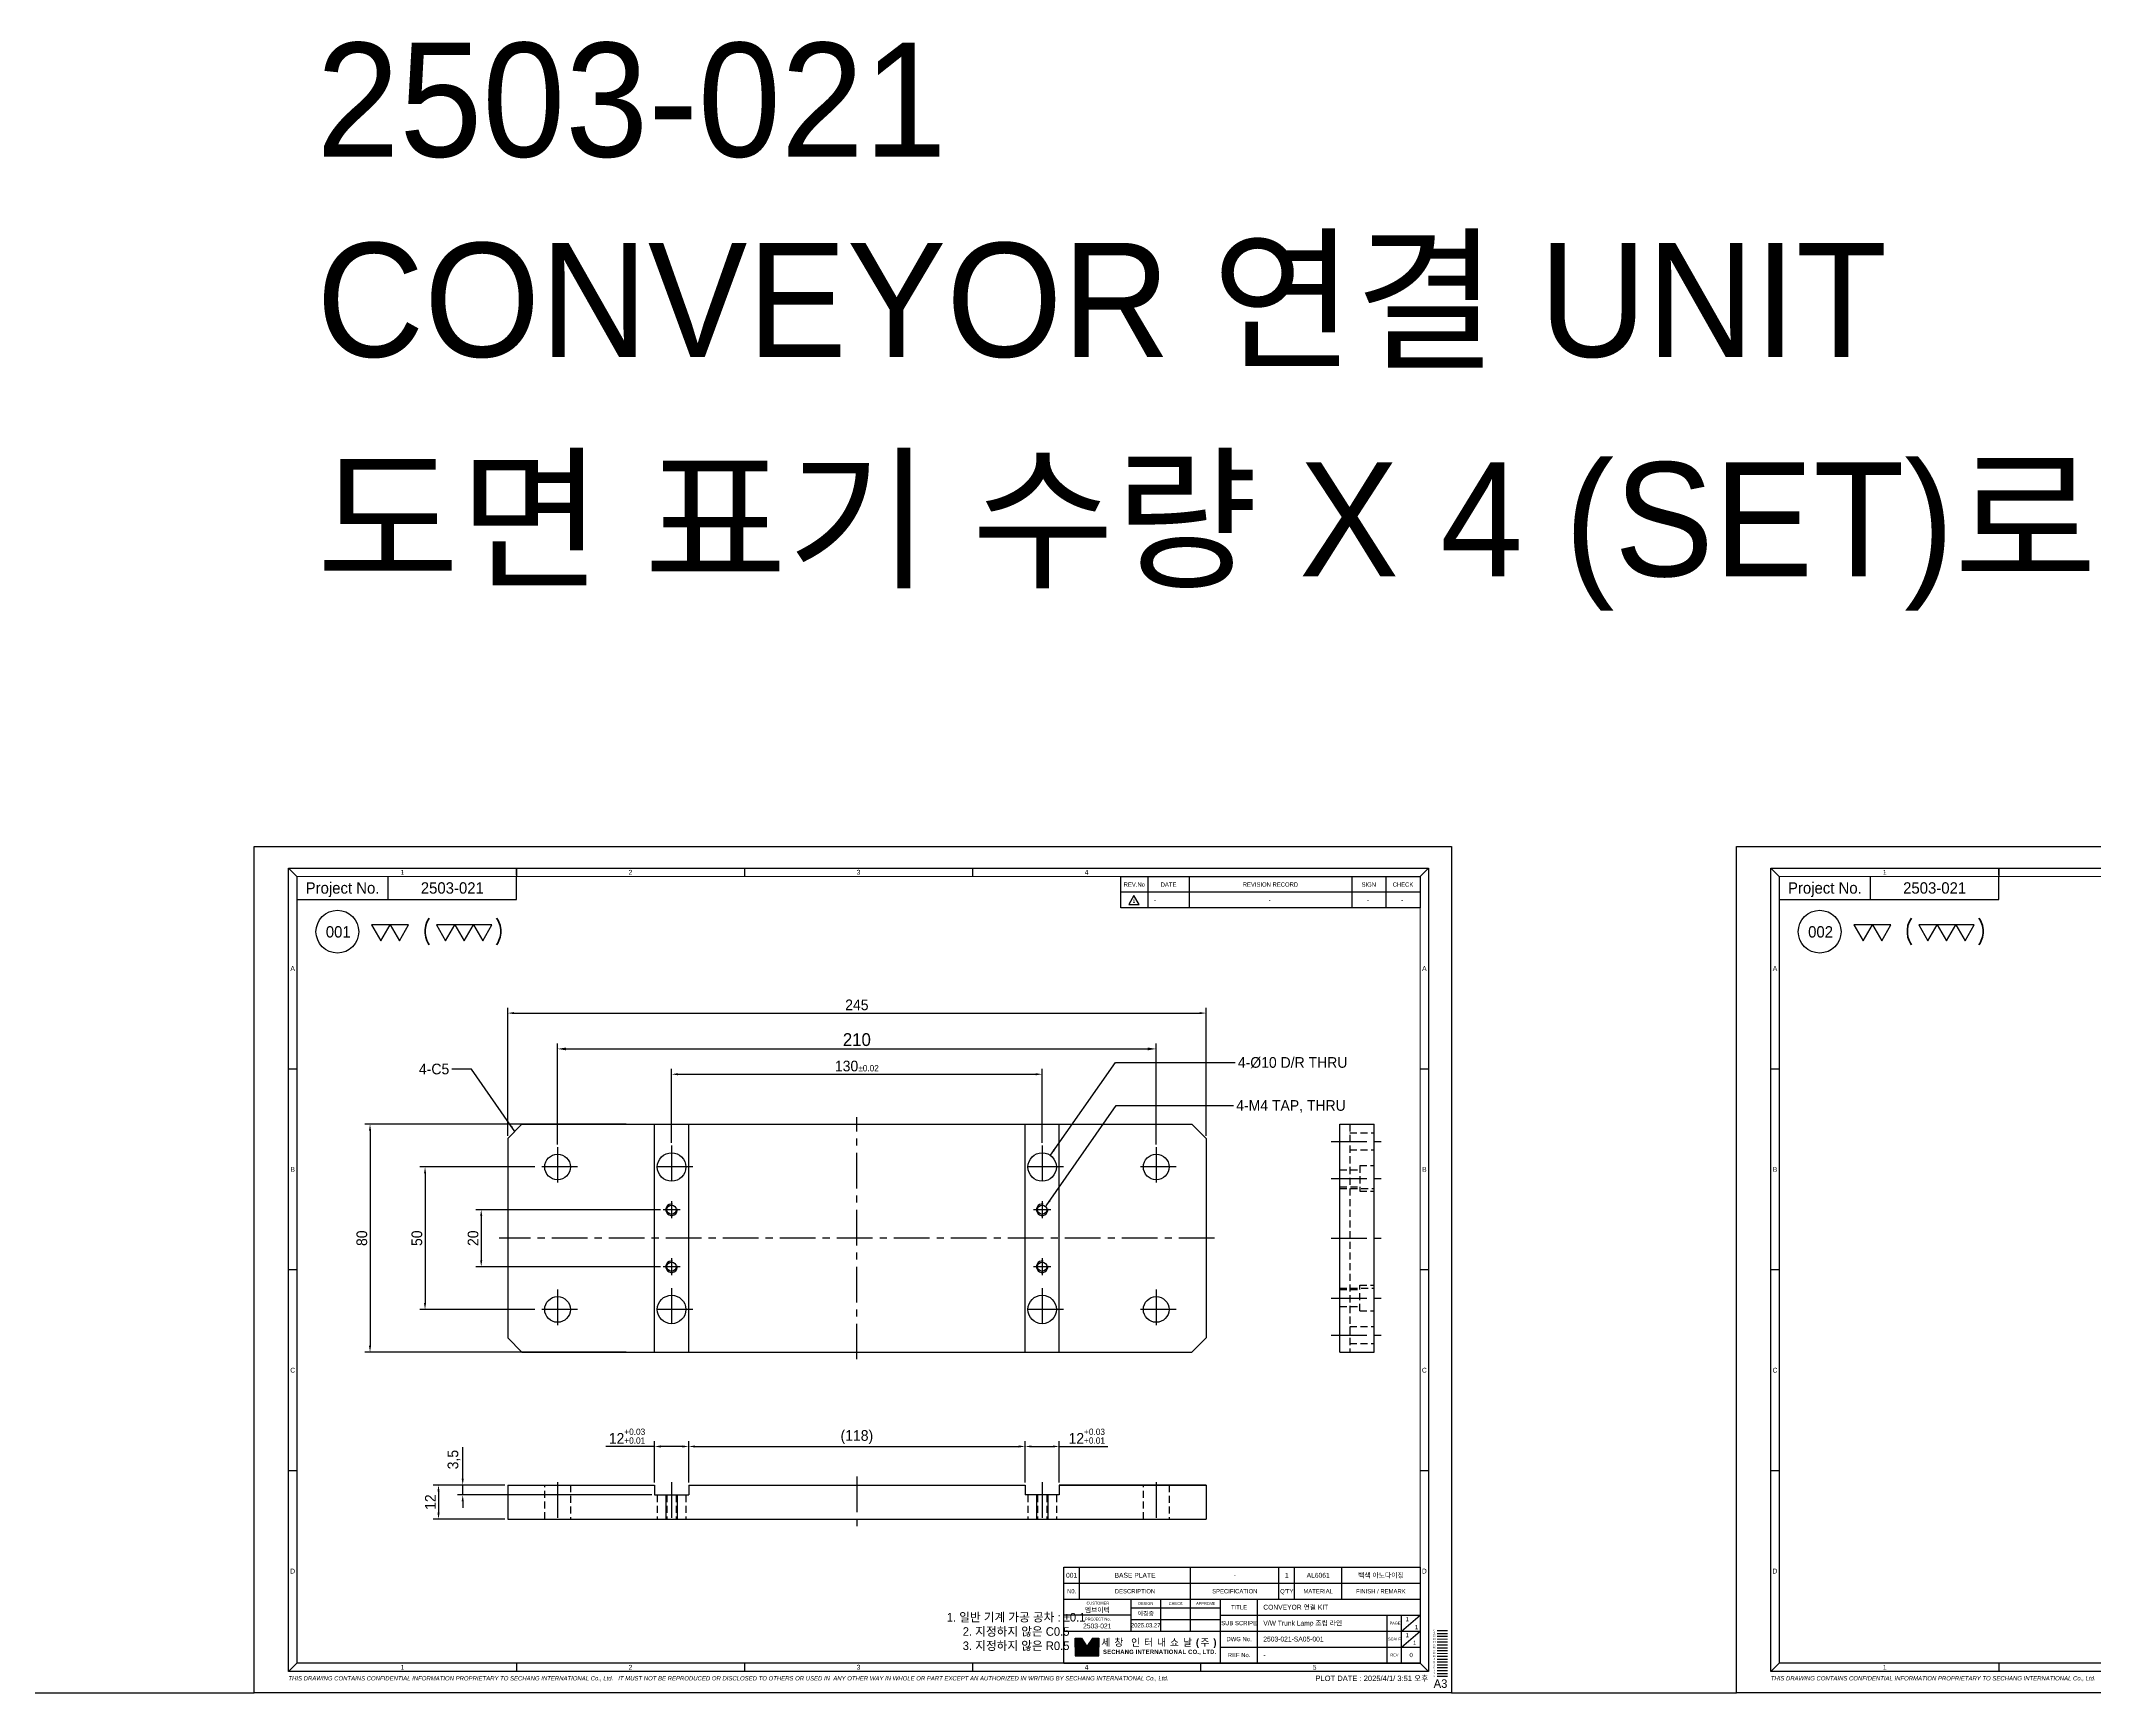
# Model space of a CAD drawing. Header units: inches. Extents: x 0 to 23821, y 0 to 11279.
# Drawn here: x 16725 to 17446, y 9878 to 10458 of the extents above; entities that cross this region are included whole.
import ezdxf
from ezdxf.enums import TextEntityAlignment as Align

# ---------------------------------------------------------------- set-up
doc = ezdxf.new("R2010")
doc.units = ezdxf.units.IN
doc.header["$LTSCALE"] = 10
doc.header["$MEASUREMENT"] = 0
for name, pattern in [('CENTER', [2, 1.25, -0.25, 0.25, -0.25]), ('HIDDEN', [0.375, 0.25, -0.125]), ('PHANTOM', [2.5, 1.25, -0.25, 0.25, -0.25, 0.25, -0.25])]:
    doc.linetypes.add(name, pattern=pattern)
doc.layers.get('Defpoints').update_dxf_attribs({"color": 8})
for name, color, linetype in [('11', 1, 'CENTER'), ('22', 2, 'HIDDEN'), ('44', 4, 'Continuous'), ('55', 5, 'Continuous'), ('66', 6, 'PHANTOM'), ('77', 40, 'HIDDEN'), ('99', 181, 'Continuous'), ('A', 8, 'Continuous'), ('B', 123, 'Continuous'), ('CENTER LINE', 1, 'CENTER'), ('D', 3, 'Continuous'), ('G', 231, 'Continuous'), ('HIDDEN LINE', 4, 'HIDDEN'), ('T', 3, 'Continuous'), ('V', 1, 'Continuous'), ('Y', 60, 'Continuous')]:
    doc.layers.add(name, color=color, linetype=linetype)
doc.layers.add('33', color=3, linetype='PHANTOM', lineweight=9)
doc.layers.add('88', color=35, linetype='Continuous', lineweight=5)
doc.styles.add('ROMANS', font='romans.shx', dxfattribs={"width": 0.9, "bigfont": 'whgtxt.shx'})
doc.styles.add('SCI', font='')
doc.styles.get('SCI').set_extended_font_data('Gulim')
doc.dimstyles.new('SCH', dxfattribs={"dimtxt": 2.5, "dimasz": 2, "dimexe": 1.25, "dimexo": 0.625, "dimtad": 1, "dimdec": 8, "dimtxsty": 'SCI', "dimcen": 2.5, "dimclrd": 4, "dimclre": 4, "dimclrt": 7, "dimadec": 8, "dimazin": 2, "dimtfac": 1, "dimtdec": 8, "dimtmove": 0, "dimatfit": 3, "dimfxl": 1, "dimarcsym": 0})
doc.dimstyles.new('SCH$0', dxfattribs={"dimtxt": 2.5, "dimasz": 2, "dimexe": 1.25, "dimexo": 0.625, "dimtad": 1, "dimdec": 3, "dimtxsty": 'SCI', "dimcen": 2.5, "dimclrd": 4, "dimclre": 4, "dimclrt": 7, "dimadec": 8, "dimazin": 2, "dimtfac": 1, "dimtdec": 3, "dimtmove": 0, "dimatfit": 3, "dimfxl": 1, "dimarcsym": 0})

# ---------------------------------------------------------------- blocks, each defined once
blk = doc.blocks.new('A$C5b8731fd')
for p, q in [((0, 0), (-2.25, -3.9)), ((2.25, -3.9), (0, 0)), ((-2.25, -3.9), (2.25, -3.9))]:
    blk.add_line(p, q)
blk = doc.blocks.new('SECHANG REV')
at = {"color": 7}
blk.add_line((-52.5, 0), (-52.5, 5.5), dxfattribs=at)
blk.add_line((52.5, 0), (-52.5, 0))
at = {"color": 3}
for p, q in [((-43, 5.5), (-43, 0)), ((-28.5, 5.5), (-28.5, 0)), ((28.5, 5.5), (28.5, 0)), ((40.5, 5.5), (40.5, 0)), ((52.5, 5.5), (52.5, 0))]:
    blk.add_line(p, q, dxfattribs=at)
blk = doc.blocks.new('A$Ce02b700d')
h = blk.add_hatch(color=5)
h.dxf.hatch_style = 1
h.paths.add_polyline_path([(145.04, -139), (144.1, -139), (144.1, -140.4), (145.97, -140.4)])
h.paths.add_polyline_path([(148.03, -139), (147.09, -139), (146.16, -140.4), (148.03, -140.4)])
h.paths.add_polyline_path([(148.03, -140.5), (144.1, -140.5), (144.1, -141.9), (148.03, -141.9)])
at = {"color": 2}
for p, q in [((6, -3.75), (7.5, -5.25)), ((46, -5), (46, -3.75)), ((46, -3.75), (46, -5.25)), ((86, -3.75), (86, -5.25)), ((126, -3.75), (126, -5.25)), ((206, -3.75), (204.5, -5.25)), ((7.5, -143.25), (6, -144.75)), ((46, -143.25), (46, -144.75)), ((86, -143.25), (86, -144.75)), ((126, -143.25), (126, -144.75)), ((166, -143.25), (166, -144.75)), ((204.5, -143.25), (206, -144.75))]:
    blk.add_line(p, q, dxfattribs=at)
at = {"color": 40}
for p, q in [((23.5, -9.25), (23.5, -5.25)), ((46, -9.25), (46, -5.25))]:
    blk.add_line(p, q, dxfattribs=at)
at = {"color": 3}
blk.add_line((152, -5.25), (204.5, -5.25), dxfattribs=at)
blk.add_line((152, -5.25), (204.5, -5.25), dxfattribs=at)
for p, q in [((6, -39), (7.5, -39)), ((204.5, -39), (206, -39)), ((7.5, -74.25), (6, -74.25)), ((206, -74.25), (204.5, -74.25)), ((7.5, -109.5), (6, -109.5)), ((206, -109.5), (204.5, -109.5)), ((142, -126.45), (204.5, -126.45)), ((142, -143.25), (142, -126.45)), ((142, -129.25), (204.5, -129.25)), ((204.5, -126.45), (204.5, -143.25)), ((142, -132.05), (204.5, -132.05)), ((153.75, -132.05), (153.75, -137.65)), ((159, -137.65), (159, -132.05)), ((164.25, -137.65), (164.25, -132.05)), ((169.5, -143.25), (169.5, -132.05)), ((153.75, -133.55), (169.5, -133.55)), ((198.75, -143.25), (198.75, -134.85)), ((201.25, -137.65), (204.5, -134.85)), ((201.25, -143.25), (201.25, -134.85)), ((142, -137.65), (204.5, -137.65)), ((144, -140.45), (144, -138.9)), ((144, -138.9), (145.1, -138.9)), ((144, -140.45), (144, -142)), ((144.1, -140.4), (144.1, -139)), ((144.1, -139), (145.04, -139)), ((145.97, -140.4), (144.1, -140.4)), ((145.04, -139), (145.97, -140.4)), ((145.1, -138.9), (146.07, -140.36)), ((147.04, -138.9), (146.07, -140.36)), ((147.09, -139), (146.16, -140.4)), ((148.03, -140.4), (146.16, -140.4)), ((147.04, -138.9), (148.13, -138.9)), ((147.09, -139), (148.03, -139)), ((148.03, -139), (148.03, -140.4)), ((148.13, -138.9), (148.13, -140.45)), ((148.13, -142), (148.13, -140.45)), ((201.25, -140.45), (204.5, -137.65)), ((207.48, -137.56), (209.29, -137.56)), ((142, -143.25), (204.5, -143.25)), ((144, -142), (148.13, -142)), ((148.03, -140.5), (144.1, -140.5)), ((144.1, -140.5), (144.1, -141.9)), ((144.1, -141.9), (148.03, -141.9)), ((148.03, -141.9), (148.03, -140.5))]:
    blk.add_line(p, q)
at = {"color": 1}
blk.add_lwpolyline([(0, 0), (210, 0), (210, -148.5), (0, -148.5)], close=True, dxfattribs=at)
at = {"color": 2}
blk.add_lwpolyline([(6, -3.75), (206, -3.75), (206, -144.75), (6, -144.75)], close=True, dxfattribs=at)
at = {"const_width": 0.2}
blk.add_lwpolyline([(7.5, -5.25), (204.5, -5.25), (204.5, -143.25), (7.5, -143.25)], close=True, dxfattribs=at)
at = {"color": 40}
blk.add_lwpolyline([(7.5, -9.25), (46, -9.25)], dxfattribs=at)
for points in [[(22.22, -16.54), (23.84, -13.72), (20.59, -13.72)], [(25.47, -16.54), (27.09, -13.72), (23.84, -13.72)], [(33.58, -16.54), (35.21, -13.72), (31.96, -13.72)], [(36.83, -16.54), (38.46, -13.72), (35.21, -13.72)], [(40.08, -16.54), (41.71, -13.72), (38.46, -13.72)]]:
    blk.add_lwpolyline(points, close=True)
blk.add_circle((14.59, -14.92), 3.75)
at = {"layer": '11'}
blk.add_line((207.48, -138.06), (209.29, -138.06), dxfattribs=at)
at = {"layer": '22'}
blk.add_line((207.48, -138.56), (209.29, -138.56), dxfattribs=at)
at = {"layer": '33'}
blk.add_line((207.48, -139.06), (209.29, -139.06), dxfattribs=at)
at = {"layer": '44'}
blk.add_line((207.48, -139.56), (209.29, -139.56), dxfattribs=at)
at = {"layer": '55'}
blk.add_line((207.48, -140.06), (209.29, -140.06), dxfattribs=at)
at = {"layer": '66'}
blk.add_line((207.48, -140.56), (209.29, -140.56), dxfattribs=at)
at = {"layer": '77'}
blk.add_line((207.48, -141.06), (209.29, -141.06), dxfattribs=at)
at = {"layer": '88'}
blk.add_line((207.48, -141.56), (209.29, -141.56), dxfattribs=at)
at = {"layer": '99'}
blk.add_line((207.48, -142.06), (209.29, -142.06), dxfattribs=at)
at = {"layer": 'A'}
blk.add_line((207.48, -142.56), (209.29, -142.56), dxfattribs=at)
at = {"layer": 'B'}
blk.add_line((207.48, -143.06), (209.29, -143.06), dxfattribs=at)
at = {"layer": 'D'}
for p, q in [((144.75, -129.25), (144.75, -126.45)), ((144.75, -132.05), (144.75, -129.25)), ((164.25, -129.25), (164.25, -126.45)), ((164.25, -132.05), (164.25, -129.25)), ((179.75, -129.25), (179.75, -126.45)), ((179.75, -132.05), (179.75, -129.25)), ((182.5, -129.25), (182.5, -126.45)), ((182.5, -132.05), (182.5, -129.25)), ((190.75, -129.25), (190.75, -126.45)), ((190.75, -132.05), (190.75, -129.25)), ((176, -143.25), (176, -132.05)), ((153.75, -134.85), (142, -134.85)), ((153.75, -135.6), (169.5, -135.6)), ((169.5, -134.85), (204.5, -134.85)), ((169.5, -140.45), (204.5, -140.45)), ((207.48, -143.56), (209.29, -143.56))]:
    blk.add_line(p, q, dxfattribs=at)
at = {"layer": 'G'}
blk.add_line((207.48, -144.06), (209.29, -144.06), dxfattribs=at)
at = {"layer": 'T'}
blk.add_line((207.48, -144.56), (209.29, -144.56), dxfattribs=at)
at = {"layer": 'V'}
blk.add_line((207.48, -145.56), (209.29, -145.56), dxfattribs=at)
at = {"layer": 'Y'}
blk.add_line((207.48, -145.06), (209.29, -145.06), dxfattribs=at)
for name, p, xscale, yscale, zscale in [('SECHANG REV', (178.25, -8), 0.5, 0.5, 0.5), ('SECHANG REV', (178.25, -10.75), 0.5, 0.5, 0.5), ('A$C5b8731fd', (154.3, -8.58), 0.3999999999999999, 0.3999999999999999, 0.3999999999999999)]:
    blk.add_blockref(name, p, dxfattribs=dict(xscale=xscale, yscale=yscale, zscale=zscale))
at = {"style": 'SCI'}
for s, height, p in [('Project No.', 2, (15.5, -7.25)), ('N0.', 0.75, (143.38, -130.65)), ('DESCRIPTION', 0.75, (154.5, -130.65)), ('SPECIFICATION', 0.75, (172, -130.65)), ("Q'TY", 0.75, (181.12, -130.65)), ('MATERIAL', 0.75, (186.62, -130.65)), ('FINISH / REMARK', 0.75, (197.62, -130.65)), ('이경중', 0.75, (156.38, -134.57)), ('0', 0.3, (206.98, -137.54))]:
    blk.add_text(s, height=height, dxfattribs=at).set_placement(p, align=Align.MIDDLE_CENTER)
at = {"color": 2, "style": 'SCI'}
blk.add_text('1', height=0.5, dxfattribs=at).set_placement((26, -4.38), align=Align.MIDDLE_CENTER)
at = {"style": 'SCI'}
for p in [(157.84, -9.77), (177.93, -9.77), (195.18, -9.77), (201.18, -9.77)]:
    blk.add_text('-', height=0.75, dxfattribs=at).set_placement(p)
at = {"style": 'ROMANS', "width": 0.8}
for s, p in [('(', (30.29, -14.66)), (')', (42.92, -14.66))]:
    blk.add_text(s, height=3.08, dxfattribs=at).set_placement(p, align=Align.MIDDLE_CENTER)
at = {"linetype": 'Continuous', "style": 'SCI'}
blk.add_text('PLOT DATE : 2025/4/1/ 3:51 오후', height=0.96, dxfattribs=at).set_placement((205.93, -146.42), align=Align.RIGHT)
at = {"color": 2, "style": 'SCI'}
blk.add_text('A3', height=1.5, dxfattribs=at).set_placement((209.28, -148.06), align=Align.BOTTOM_RIGHT)
at = {"color": 2, "attachment_point": 5, "style": 'SCI'}
for s, insert, char_height, width in [('1', (26, -4.5), 0.85, 40), ('2', (66, -4.5), 0.85, 40), ('3', (106, -4.5), 0.85, 40), ('4', (146, -4.5), 0.85, 40), ('A', (6.75, -21.37), 0.85, 1.5), ('A', (205.25, -21.37), 0.85, 1.5), ('B', (6.75, -56.62), 0.85, 1.5), ('B', (205.25, -56.62), 0.85, 1.5), ('C', (6.75, -91.88), 0.85, 1.5), ('C', (205.25, -91.88), 0.85, 1.5), ('D', (6.75, -127.12), 0.85, 1.5), ('D', (205.25, -127.12), 0.85, 1.5), ('1. 일반 기계 가공 공차 : ±0.1\\P2. 지정하지 않은 C0.5\\P3. 지정하지 않은 R0.5', (133.64, -137.8), 1.5, 41.7909), ('1', (26, -144), 0.85, 40), ('2', (66, -144), 0.85, 40), ('3', (106, -144), 0.85, 40), ('4', (146, -144), 0.85, 40), ('5', (186, -144), 0.85, 40)]:
    blk.add_mtext(s, dxfattribs=dict(at, insert=insert, char_height=char_height, width=width))
at = {"style": 'SCI'}
for s, insert, char_height, width, attachment_point in [('REV.No', (154.38, -6.65), 0.75, 4.75, 5), ('DATE', (160.38, -6.65), 0.75, 7.25, 5), ('REVISION RECORD', (178.25, -6.65), 0.75, 28.5, 5), ('SIGN', (195.5, -6.65), 0.75, 6, 5), ('CHECK', (201.5, -6.65), 0.75, 6, 5), ('{\\fGulim|b0|i0|c129|p50;1}', (154.3, -9.56), 0.6, 1.8015, 5), (' CUSTOMER', (147.88, -132.75), 0.5, 11.75, 5), ('DESIGN', (156.38, -132.8), 0.5, 5.25, 5), ('CHECK', (161.62, -132.8), 0.5, 5.25, 5), ('APPROVE', (166.88, -132.8), 0.5, 5.25, 5), ('TITLE', (172.75, -133.45), 0.75, 6.5, 5), (' PROJECT No.', (147.88, -135.55), 0.5, 11.75, 5), ('SUB SCRIPE', (172.75, -136.25), 0.75, 6.5, 5), (' PAGE', (200, -136.25), 0.5, 2.5, 5), ('\\pi0.71363;1', (201.25, -135.55), 0.75, 1.625, 4), ('\\pi0.71363;1', (202.88, -136.95), 0.75, 1.625, 4), ('{\\fGulim|b1|i0|c129|p50;\\T1.45;세창 인터내쇼날(주)}', (158.82, -139.82), 1.25, 19.3667, 5), ('DWG No.', (172.75, -139.05), 0.75, 6.5, 5), ('SCALE', (200, -139.05), 0.5, 2.5, 5), ('\\pi0.71363;1', (201.25, -138.35), 0.75, 1.625, 4), ('{\\fGulim|b1|i0|c129|p50;\\T1.05;SECHANG INTERNATIONAL CO., LTD.}', (158.82, -141.37), 0.75, 19.3667, 5), ('REF No.', (172.75, -141.85), 0.75, 6.5, 5), ('REV', (200, -141.85), 0.5, 2.5, 5)]:
    blk.add_mtext(s, dxfattribs=dict(at, insert=insert, char_height=char_height, width=width, attachment_point=attachment_point))
at = {"color": 3, "insert": (6, -146), "char_height": 0.75, "width": 200.0119, "attachment_point": 4, "style": 'SCI'}
blk.add_mtext('{\\fArial|b0|i1|c0|p34;THIS DRAWING CONTAINS CONFIDENTIAL INFORMATION PROPRIETARY TO SECHANG INTERNATIONAL Co., Ltd.   IT MUST NOT BE REPRODUCED OR DISCLOSED TO OTHERS OR USED IN  ANY OTHER WAY IN WHOLE OR PART EXCEPT AN AUTHORIZED IN WRITING BY SECHANG INTERNATIONAL Co., Ltd.  }', dxfattribs=at)
at = {"layer": '11', "style": 'SCI'}
blk.add_text('11', height=0.3, dxfattribs=at).set_placement((206.98, -138.04), align=Align.MIDDLE_CENTER)
at = {"layer": '22', "style": 'SCI'}
blk.add_text('22', height=0.3, dxfattribs=at).set_placement((206.98, -138.54), align=Align.MIDDLE_CENTER)
at = {"layer": '33', "style": 'SCI'}
blk.add_text('33', height=0.3, dxfattribs=at).set_placement((206.98, -139.04), align=Align.MIDDLE_CENTER)
at = {"layer": '44', "style": 'SCI'}
blk.add_text('44', height=0.3, dxfattribs=at).set_placement((206.98, -139.54), align=Align.MIDDLE_CENTER)
at = {"layer": '55', "style": 'SCI'}
blk.add_text('55', height=0.3, dxfattribs=at).set_placement((206.98, -140.04), align=Align.MIDDLE_CENTER)
at = {"layer": '66', "style": 'SCI'}
blk.add_text('66', height=0.3, dxfattribs=at).set_placement((206.98, -140.54), align=Align.MIDDLE_CENTER)
at = {"layer": '77', "style": 'SCI'}
blk.add_text('77', height=0.3, dxfattribs=at).set_placement((206.98, -141.04), align=Align.MIDDLE_CENTER)
at = {"layer": '88', "style": 'SCI'}
blk.add_text('88', height=0.3, dxfattribs=at).set_placement((206.98, -141.54), align=Align.MIDDLE_CENTER)
at = {"layer": '99', "style": 'SCI'}
blk.add_text('99', height=0.3, dxfattribs=at).set_placement((206.98, -142.04), align=Align.MIDDLE_CENTER)
at = {"layer": 'A', "style": 'SCI'}
blk.add_text('A', height=0.3, dxfattribs=at).set_placement((206.98, -142.54), align=Align.MIDDLE_CENTER)
at = {"layer": 'B', "style": 'SCI'}
blk.add_text('B', height=0.3, dxfattribs=at).set_placement((206.98, -143.04), align=Align.MIDDLE_CENTER)
at = {"layer": 'D', "style": 'SCI'}
blk.add_text('D', height=0.3, dxfattribs=at).set_placement((206.98, -143.54), align=Align.MIDDLE_CENTER)
at = {"layer": 'G', "style": 'SCI'}
blk.add_text('G', height=0.3, dxfattribs=at).set_placement((206.98, -144.04), align=Align.MIDDLE_CENTER)
at = {"layer": 'T', "style": 'SCI'}
blk.add_text('T', height=0.3, dxfattribs=at).set_placement((206.98, -144.54), align=Align.MIDDLE_CENTER)
at = {"layer": 'V', "style": 'SCI'}
blk.add_text('V', height=0.3, dxfattribs=at).set_placement((206.98, -145.54), align=Align.MIDDLE_CENTER)
at = {"layer": 'Y', "style": 'SCI'}
blk.add_text('Y', height=0.3, dxfattribs=at).set_placement((206.98, -145.04), align=Align.MIDDLE_CENTER)
blk = doc.blocks.new('A$C5B735772')
for p, q in [((-12, 0), (-12, 80)), ((-12, 80), (0, 80)), ((0, 0), (0, 80)), ((-12, 0), (0, 0))]:
    blk.add_line(p, q)
at = {"layer": 'CENTER LINE'}
for p, q in [((-15, 74), (3, 74)), ((-15, 61), (3, 61)), ((-15, 40), (3, 40)), ((-15, 19), (3, 19)), ((-15, 6), (3, 6))]:
    blk.add_line(p, q, dxfattribs=at)
at = {"layer": 'HIDDEN LINE'}
for p, q in [((-8.5, 80), (-8.5, 0)), ((-8.5, 77), (0, 77)), ((-8.5, 71), (0, 71)), ((-5, 65.5), (-5, 56.5)), ((-5, 65.5), (0, 65.5)), ((-12, 64), (-5, 64)), ((-12, 58), (-5, 58)), ((-12, 57.5), (0, 57.5)), ((-5, 56.5), (0, 56.5)), ((-12, 22.5), (0, 22.5)), ((-12, 22), (-5, 22)), ((-5, 14.5), (-5, 23.5)), ((-5, 23.5), (0, 23.5)), ((-12, 16), (-5, 16)), ((-5, 14.5), (0, 14.5)), ((-8.5, 9), (0, 9)), ((-8.5, 3), (0, 3))]:
    blk.add_line(p, q, dxfattribs=at)
blk = doc.blocks.new('*D2011')
at = {"color": 4, "lineweight": -2, "transparency": 16777216}
for p, q in [((16940.42, 9964.89), (16923.4, 9964.89)), ((16940.42, 9952.3), (16940.42, 9966.76)), ((16950.17, 9964.89), (16942.67, 9964.89)), ((16952.42, 9952.3), (16952.42, 9966.76))]:
    blk.add_line(p, q, dxfattribs=at)
at = {"color": 4, "transparency": 16777216}
for points in [[(16942.67, 9965.26), (16942.67, 9964.51), (16940.42, 9964.89)], [(16950.17, 9965.26), (16950.17, 9964.51), (16952.42, 9964.89)]]:
    blk.add_solid(points, dxfattribs=at)
at = {"layer": 'Defpoints', "color": 0, "transparency": 16777216}
for p in [(16952.42, 9964.89), (16940.42, 9951.36), (16952.42, 9951.36)]:
    blk.add_point(p, dxfattribs=at)
at = {"color": 7, "transparency": 16777216, "insert": (16930.78, 9968.51), "char_height": 3.75, "attachment_point": 5, "style": 'SCI'}
blk.add_mtext('12{\\H0.59x;\\S+0.03^ +0.01;}', dxfattribs=at)
blk = doc.blocks.new('*D2012')
at = {"color": 4, "lineweight": -2, "transparency": 16777216}
for p, q in [((17070.42, 9952.3), (17070.42, 9966.76)), ((17072.67, 9964.89), (17080.17, 9964.89)), ((17082.42, 9952.3), (17082.42, 9966.76)), ((17082.42, 9964.89), (17099.45, 9964.89))]:
    blk.add_line(p, q, dxfattribs=at)
at = {"color": 4, "transparency": 16777216}
for points in [[(17072.67, 9965.26), (17072.67, 9964.51), (17070.42, 9964.89)], [(17080.17, 9965.26), (17080.17, 9964.51), (17082.42, 9964.89)]]:
    blk.add_solid(points, dxfattribs=at)
at = {"layer": 'Defpoints', "color": 0, "transparency": 16777216}
for p in [(17082.42, 9964.89), (17070.42, 9951.36), (17082.42, 9951.36)]:
    blk.add_point(p, dxfattribs=at)
at = {"color": 7, "transparency": 16777216, "insert": (17092.06, 9968.51), "char_height": 3.75, "attachment_point": 5, "style": 'SCI'}
blk.add_mtext('12{\\H0.59x;\\S+0.03^ +0.01;}', dxfattribs=at)
blk = doc.blocks.new('*D2013')
at = {"color": 4, "lineweight": -2, "transparency": 16777216}
for p, q in [((16952.42, 9952.3), (16952.42, 9966.76)), ((16954.67, 9964.89), (17068.17, 9964.89)), ((17070.42, 9952.3), (17070.42, 9966.76))]:
    blk.add_line(p, q, dxfattribs=at)
at = {"color": 4, "transparency": 16777216}
for points in [[(16954.67, 9965.26), (16954.67, 9964.51), (16952.42, 9964.89)], [(17068.17, 9965.26), (17068.17, 9964.51), (17070.42, 9964.89)]]:
    blk.add_solid(points, dxfattribs=at)
at = {"layer": 'Defpoints', "color": 0, "transparency": 16777216}
for p in [(17070.42, 9964.89), (16952.42, 9951.36), (17070.42, 9951.36)]:
    blk.add_point(p, dxfattribs=at)
at = {"color": 7, "transparency": 16777216, "insert": (17011.42, 9968.18), "char_height": 3.75, "attachment_point": 5, "style": 'SCI'}
blk.add_mtext('(118)', dxfattribs=at)
blk = doc.blocks.new('*D2014')
at = {"color": 4, "lineweight": -2, "transparency": 16777216}
for p, q in [((16873.15, 9953.61), (16873.15, 9964.7)), ((16887.98, 9951.36), (16871.27, 9951.36)), ((16873.15, 9947.86), (16873.15, 9951.36)), ((16939.48, 9947.86), (16871.27, 9947.86)), ((16873.15, 9945.61), (16873.15, 9943.36))]:
    blk.add_line(p, q, dxfattribs=at)
at = {"color": 4, "transparency": 16777216}
for points in [[(16872.77, 9953.61), (16873.52, 9953.61), (16873.15, 9951.36)], [(16872.77, 9945.61), (16873.52, 9945.61), (16873.15, 9947.86)]]:
    blk.add_solid(points, dxfattribs=at)
at = {"layer": 'Defpoints', "color": 0, "transparency": 16777216}
for p in [(16873.15, 9951.36), (16888.92, 9951.36), (16940.42, 9947.86)]:
    blk.add_point(p, dxfattribs=at)
at = {"color": 7, "transparency": 16777216, "insert": (16870.06, 9960.28), "char_height": 3.75, "attachment_point": 5, "rotation": 90, "style": 'SCI'}
blk.add_mtext('3,5', dxfattribs=at)
blk = doc.blocks.new('*D2015')
at = {"color": 4, "lineweight": -2, "transparency": 16777216}
for p, q in [((16887.98, 9951.36), (16862.79, 9951.36)), ((16864.66, 9949.11), (16864.66, 9941.61)), ((16887.98, 9939.36), (16862.79, 9939.36))]:
    blk.add_line(p, q, dxfattribs=at)
at = {"color": 4, "transparency": 16777216}
for points in [[(16864.29, 9949.11), (16865.04, 9949.11), (16864.66, 9951.36)], [(16864.29, 9941.61), (16865.04, 9941.61), (16864.66, 9939.36)]]:
    blk.add_solid(points, dxfattribs=at)
at = {"layer": 'Defpoints', "color": 0, "transparency": 16777216}
for p in [(16888.92, 9951.36), (16864.66, 9939.36), (16888.92, 9939.36)]:
    blk.add_point(p, dxfattribs=at)
at = {"color": 7, "transparency": 16777216, "insert": (16861.8, 9945.36), "char_height": 3.75, "attachment_point": 5, "rotation": 90, "style": 'SCI'}
blk.add_mtext('12', dxfattribs=at)
blk = doc.blocks.new('*D2016')
at = {"color": 4, "lineweight": -2, "transparency": 16777216}
for p, q in [((16942.48, 10047.97), (16877.77, 10047.97)), ((16879.65, 10045.72), (16879.65, 10030.22)), ((16942.48, 10027.97), (16877.77, 10027.97))]:
    blk.add_line(p, q, dxfattribs=at)
at = {"color": 4, "transparency": 16777216}
for points in [[(16879.27, 10045.72), (16880.02, 10045.72), (16879.65, 10047.97)], [(16879.27, 10030.22), (16880.02, 10030.22), (16879.65, 10027.97)]]:
    blk.add_solid(points, dxfattribs=at)
at = {"layer": 'Defpoints', "color": 0, "transparency": 16777216}
for p in [(16943.42, 10047.97), (16879.65, 10027.97), (16943.42, 10027.97)]:
    blk.add_point(p, dxfattribs=at)
at = {"color": 7, "transparency": 16777216, "insert": (16876.79, 10037.97), "char_height": 3.75, "attachment_point": 5, "rotation": 90, "style": 'SCI'}
blk.add_mtext('20', dxfattribs=at)
blk = doc.blocks.new('*D2017')
at = {"color": 4, "lineweight": -2, "transparency": 16777216}
for p, q in [((16898.48, 10062.97), (16858.06, 10062.97)), ((16859.93, 10060.72), (16859.93, 10015.22)), ((16898.48, 10012.97), (16858.06, 10012.97))]:
    blk.add_line(p, q, dxfattribs=at)
at = {"color": 4, "transparency": 16777216}
for points in [[(16859.56, 10060.72), (16860.31, 10060.72), (16859.93, 10062.97)], [(16859.56, 10015.22), (16860.31, 10015.22), (16859.93, 10012.97)]]:
    blk.add_solid(points, dxfattribs=at)
at = {"layer": 'Defpoints', "color": 0, "transparency": 16777216}
for p in [(16899.42, 10062.97), (16859.93, 10012.97), (16899.42, 10012.97)]:
    blk.add_point(p, dxfattribs=at)
at = {"color": 7, "transparency": 16777216, "insert": (16857.07, 10037.97), "char_height": 3.75, "attachment_point": 5, "rotation": 90, "style": 'SCI'}
blk.add_mtext('50', dxfattribs=at)
blk = doc.blocks.new('*D2018')
at = {"color": 4, "lineweight": -2, "transparency": 16777216}
for p, q in [((16930.48, 10077.97), (16838.76, 10077.97)), ((16840.63, 10075.72), (16840.63, 10000.22)), ((16930.48, 9997.97), (16838.76, 9997.97))]:
    blk.add_line(p, q, dxfattribs=at)
at = {"color": 4, "transparency": 16777216}
for points in [[(16840.26, 10075.72), (16841.01, 10075.72), (16840.63, 10077.97)], [(16840.26, 10000.22), (16841.01, 10000.22), (16840.63, 9997.97)]]:
    blk.add_solid(points, dxfattribs=at)
at = {"layer": 'Defpoints', "color": 0, "transparency": 16777216}
for p in [(16931.42, 10077.97), (16840.63, 9997.97), (16931.42, 9997.97)]:
    blk.add_point(p, dxfattribs=at)
at = {"color": 7, "transparency": 16777216, "insert": (16837.77, 10037.97), "char_height": 3.75, "attachment_point": 5, "rotation": 90, "style": 'SCI'}
blk.add_mtext('80', dxfattribs=at)
blk = doc.blocks.new('*D2019')
at = {"color": 4, "lineweight": -2, "transparency": 16777216}
for p, q in [((16946.42, 10071.41), (16946.42, 10097.39)), ((16948.67, 10095.51), (17074.17, 10095.51)), ((17076.42, 10071.41), (17076.42, 10097.39))]:
    blk.add_line(p, q, dxfattribs=at)
at = {"color": 4, "transparency": 16777216}
for points in [[(16948.67, 10095.89), (16948.67, 10095.14), (16946.42, 10095.51)], [(17074.17, 10095.89), (17074.17, 10095.14), (17076.42, 10095.51)]]:
    blk.add_solid(points, dxfattribs=at)
at = {"layer": 'Defpoints', "color": 0, "transparency": 16777216}
for p in [(17076.42, 10095.51), (16946.42, 10070.47), (17076.42, 10070.47)]:
    blk.add_point(p, dxfattribs=at)
at = {"color": 7, "transparency": 16777216, "insert": (17011.42, 10098.38), "char_height": 3.75, "attachment_point": 5, "style": 'SCI'}
blk.add_mtext('130{\\H0.59x;%%p0.02}', dxfattribs=at)
blk = doc.blocks.new('*D2020')
at = {"color": 4, "lineweight": -2, "transparency": 16777216}
for p, q in [((16888.92, 10073.91), (16888.92, 10118.85)), ((16891.17, 10116.98), (17131.67, 10116.98)), ((17133.92, 10073.91), (17133.92, 10118.85))]:
    blk.add_line(p, q, dxfattribs=at)
at = {"color": 4, "transparency": 16777216}
for points in [[(16891.17, 10117.35), (16891.17, 10116.6), (16888.92, 10116.98)], [(17131.67, 10117.35), (17131.67, 10116.6), (17133.92, 10116.98)]]:
    blk.add_solid(points, dxfattribs=at)
at = {"layer": 'Defpoints', "color": 0, "transparency": 16777216}
for p in [(17133.92, 10116.98), (16888.92, 10072.97), (17133.92, 10072.97)]:
    blk.add_point(p, dxfattribs=at)
at = {"color": 7, "transparency": 16777216, "insert": (17011.42, 10119.84), "char_height": 3.75, "attachment_point": 5, "style": 'SCI'}
blk.add_mtext('245', dxfattribs=at)
blk = doc.blocks.new('*D2021')
at = {"color": 4, "lineweight": -2, "transparency": 16777216}
for p, q in [((16906.42, 10070.91), (16906.42, 10106.28)), ((16909.42, 10104.4), (17113.42, 10104.4)), ((17116.42, 10070.91), (17116.42, 10106.28))]:
    blk.add_line(p, q, dxfattribs=at)
at = {"color": 4, "transparency": 16777216}
for points in [[(16909.42, 10104.9), (16909.42, 10103.9), (16906.42, 10104.4)], [(17113.42, 10104.9), (17113.42, 10103.9), (17116.42, 10104.4)]]:
    blk.add_solid(points, dxfattribs=at)
at = {"layer": 'Defpoints', "color": 0, "transparency": 16777216}
for p in [(17116.42, 10104.4), (16906.42, 10069.97), (17116.42, 10069.97)]:
    blk.add_point(p, dxfattribs=at)
at = {"color": 7, "transparency": 16777216, "insert": (17011.42, 10107.65), "char_height": 4.5, "attachment_point": 5, "style": 'SCI'}
blk.add_mtext('210', dxfattribs=at)
blk = doc.blocks.new('A$C0cd09557')
for p, q in [((-122.5, 35), (-117.5, 40)), ((-117.5, 40), (117.5, 40)), ((-71, -40), (-71, 40)), ((-59, -40), (-59, 40)), ((59, -40), (59, 40)), ((71, -40), (71, 40)), ((117.5, 40), (122.5, 35)), ((-122.5, 35), (-122.5, -35)), ((122.5, 35), (122.5, -35)), ((-117.5, -40), (-122.5, -35)), ((122.5, -35), (117.5, -40)), ((-117.5, -40), (117.5, -40))]:
    blk.add_line(p, q)
for centre, radius in [((-105, 25), 4.5), ((-65, 25), 5), ((65, 25), 5), ((105, 25), 4.5), ((-65, 10), 1.62), ((65, 10), 1.62), ((-65, -10), 1.62), ((65, -10), 1.62), ((-105, -25), 4.5), ((-65, -25), 5), ((65, -25), 5), ((105, -25), 4.5)]:
    blk.add_circle(centre, radius)
at = {"layer": '11'}
for p, q in [((0, -42.5), (0, 42.5)), ((-105, 32), (-105, 18)), ((-65, 32.5), (-65, 17.5)), ((65, 32.5), (65, 17.5)), ((105, 32), (105, 18)), ((-98, 25), (-112, 25)), ((-57.5, 25), (-72.5, 25)), ((72.5, 25), (57.5, 25)), ((112, 25), (98, 25)), ((-62, 10), (-68, 10)), ((-65, 13), (-65, 7)), ((68, 10), (62, 10)), ((65, 13), (65, 7)), ((125.5, 0), (-125.5, 0)), ((-65, -7), (-65, -13)), ((65, -7), (65, -13)), ((-62, -10), (-68, -10)), ((68, -10), (62, -10)), ((-105, -18), (-105, -32)), ((-65, -17.5), (-65, -32.5)), ((65, -17.5), (65, -32.5)), ((105, -18), (105, -32)), ((-98, -25), (-112, -25)), ((-57.5, -25), (-72.5, -25)), ((72.5, -25), (57.5, -25)), ((112, -25), (98, -25))]:
    blk.add_line(p, q, dxfattribs=at)
at = {"layer": 'T'}
for centre in [(-65, 10), (65, 10), (-65, -10), (65, -10)]:
    blk.add_arc(centre, 2, 80.00825, 9.9928, dxfattribs=at)
blk = doc.blocks.new('A$C77a3e85a')
for p, q in [((0, 12), (51.5, 12)), ((0, 12), (0, 0)), ((51.5, 12), (51.5, 8.5)), ((51.5, 8.5), (63.5, 8.5)), ((63.5, 12), (181.5, 12)), ((63.5, 12), (63.5, 8.5)), ((181.5, 12), (181.5, 8.5)), ((193.5, 8.5), (181.5, 8.5)), ((193.5, 12), (193.5, 8.5)), ((193.5, 12), (245, 12)), ((245, 12), (193.5, 12)), ((193.5, 12), (245, 12)), ((245, 12), (245, 0)), ((0, 0), (245, 0))]:
    blk.add_line(p, q)
at = {"layer": '11'}
for p, q in [((122.5, 15), (122.5, -3)), ((17.5, 13), (17.5, -1)), ((57.5, 13), (57.5, -1)), ((187.5, 13), (187.5, -1)), ((227.5, 13), (227.5, -1))]:
    blk.add_line(p, q, dxfattribs=at)
at = {"layer": '22'}
for p, q in [((13, 0), (13, 12)), ((22, 12), (22, 0)), ((52.5, 8.5), (52.5, 0)), ((55.88, 8.5), (55.88, 0)), ((59.12, 8.5), (59.12, 0)), ((62.5, 8.5), (62.5, 0)), ((182.5, 8.5), (182.5, 0)), ((185.88, 8.5), (185.88, 0)), ((189.12, 8.5), (189.12, 0)), ((192.5, 8.5), (192.5, 0)), ((223, 0), (223, 12)), ((232, 12), (232, 0))]:
    blk.add_line(p, q, dxfattribs=at)
at = {"layer": 'T'}
for p, q in [((55.5, 8.5), (55.5, 0)), ((59.5, 8.5), (59.5, 0)), ((185.5, 8.5), (185.5, 0)), ((189.5, 8.5), (189.5, 0))]:
    blk.add_line(p, q, dxfattribs=at)

msp = doc.modelspace()

# ---------------------------------------------------------------- linework, layer by layer
at = {"color": 2}
for p, q in [((16892, 10167.890737), (16892, 10164.890737)), ((17412, 10167.890737), (17412, 10164.890737))]:
    msp.add_line(p, q, dxfattribs=at)
at = {"color": 40}
for p, q in [((16847, 10156.890737), (16847, 10164.890737)), ((16892, 10156.890737), (16892, 10164.890737)), ((17367, 10156.890737), (17367, 10164.890737)), ((17412, 10156.890737), (17412, 10164.890737))]:
    msp.add_line(p, q, dxfattribs=at)
for points in [[(16815, 10156.890737), (16892, 10156.890737)], [(17335, 10156.890737), (17412, 10156.890737)]]:
    msp.add_lwpolyline(points, dxfattribs=at)
at = {"layer": 'Defpoints'}
for p, q in [((16700, 9878.390737), (16800, 9878.390737)), ((17220, 9878.390737), (17320, 9878.390737))]:
    msp.add_line(p, q, dxfattribs=at)

# ---------------------------------------------------------------- block references
at = {"xscale": 2, "yscale": 2, "zscale": 2}
for p in [(16800, 10175.390737), (17320, 10175.390737)]:
    msp.add_blockref('A$Ce02b700d', p, dxfattribs=at)
for name, p in [('A$C0cd09557', (17011.4210074, 10037.96978601)), ('A$C77a3e85a', (16888.9210074, 9939.36230527))]:
    msp.add_blockref(name, p)
at = {"ltscale": 0.5}
msp.add_blockref('A$C5B735772', (17192.83843843, 9997.96978601), dxfattribs=at)

# ---------------------------------------------------------------- texts
at = {"style": 'SCI'}
for s, height, p in [('2503-021', 40, (16821.82324065, 10437.51105401)), ('CONVEYOR 연결 UNIT', 40, (16821.82324065, 10367.28004319)), ('도면 표기 수량 X 4 (SET)로 가공 제작 할 것.', 40, (16821.82324065, 10290.29012119)), ('CONVEYOR 연결 KIT', 1.7, (17154, 9908.490737)), ('V/W Trunk Lamp 조립 라인', 1.7, (17154, 9902.890737)), ('2503-021-SA05-001', 1.7, (17154, 9897.290737)), ('-', 1.7, (17154, 9891.690737))]:
    msp.add_text(s, height=height, dxfattribs=at).set_placement(p, align=Align.MIDDLE_LEFT)
for s, height, p in [('Project No.', 4, (16831, 10160.890737)), ('2503-021', 4, (16869.5, 10160.890737)), ('Project No.', 4, (17351, 10160.890737)), ('2503-021', 4, (17389.5, 10160.890737)), ('001', 4, (16829.49194162, 10145.49119037)), ('002', 4, (17349.49194162, 10145.49119037)), ('001', 1.7, (17086.75, 9919.690737)), ('BASE PLATE', 1.7, (17109, 9919.690737)), ('-', 1.7, (17144, 9919.690737)), ('1', 1.7, (17162.25, 9919.690737)), ('AL6061', 1.7, (17173.25, 9919.690737)), ('백색 아노다이징', 1.7, (17195.25, 9919.690737)), ('엠브이텍', 1.7, (17095.75, 9907.494311)), ('2503-021', 1.7, (17095.75, 9901.894311)), ('2025.03.27', 1.5, (17112.75, 9902.140737)), ('1', 1.5, (17207.09621973, 9895.95631206))]:
    msp.add_text(s, height=height, dxfattribs=at).set_placement(p, align=Align.MIDDLE_CENTER)
at = {"color": 7, "char_height": 3.75, "style": 'SCI'}
for s, insert, attachment_point in [('4-%%C10 D/R THRU', (17145.06792706, 10101.53952633), 1), ('4-C5', (16868.42934426, 10095.42514897), 9), ('4-M4 TAP, THRU', (17144.49631495, 10086.44090241), 1)]:
    msp.add_mtext(s, dxfattribs=dict(at, insert=insert, attachment_point=attachment_point))
at = {"insert": (17202.5, 9891.690737), "char_height": 1.5, "width": 6.5, "attachment_point": 4, "style": 'SCI'}
msp.add_mtext('\\pi2.78862;0', dxfattribs=at)

# ---------------------------------------------------------------- dimensions: what is measured, and where the dimension line sits
for base, p1, p2, dimstyle, override, picture, middle in [((17133.9210074037, 10116.9758527864), (16888.9210074037, 10072.96978601), (17133.9210074037, 10072.96978601), 'SCH', {"dimscale": 1.5, "dimasz": 1.5}, '*D2020', (17011.4210074037, 10119.8382862085)), ((17116.4210074, 10104.40254392), (16906.4210074, 10069.96978601), (17116.4210074, 10069.96978601), 'SCH$0', {"dimscale": 1.5, "dimtxt": 3}, '*D2021', (17011.4210074, 10107.65296003))]:
    dim = msp.add_linear_dim(base=base, p1=p1, p2=p2, dimstyle=dimstyle, override=override)
    dim.commit()
    dim.dimension.update_dxf_attribs({"geometry": picture, "text_midpoint": middle})
for base, p1, p2, text, picture, middle in [((17076.4210074037, 10095.5129529423), (16946.4210074037, 10070.46978601), (17076.4210074037, 10070.46978601), '<>{\\H0.59x;%%p0.02}', '*D2019', (17011.4210074037, 10098.3778830355)), ((17070.4210074037, 9964.8858190475), (16952.4210074037, 9951.3623052668), (17070.4210074037, 9951.3623052668), '(<>)', '*D2013', (17011.4210074037, 9968.1826732419)), ((17082.4210074037, 9964.8858190475), (17070.4210074037, 9951.3623052668), (17082.4210074037, 9951.3623052669), '<>{\\H0.59x;\\S+0.03^ +0.01;}', '*D2012', (17092.0587071374, 9968.5109272366))]:
    dim = msp.add_linear_dim(base=base, p1=p1, p2=p2, text=text, dimstyle='SCH', override={"dimscale": 1.5, "dimasz": 1.5})
    dim.commit()
    dim.dimension.update_dxf_attribs({"geometry": picture, "text_midpoint": middle})
for base, p1, p2, picture, middle in [((16840.6344525534, 9997.96978601), (16931.4210074037, 10077.96978601), (16931.4210074037, 9997.96978601), '*D2018', (16837.7745158024, 10037.96978601)), ((16859.9335133444, 10012.96978601), (16899.4210074037, 10062.96978601), (16899.4210074037, 10012.96978601), '*D2017', (16857.0735765934, 10037.96978601)), ((16879.6460226162, 10027.96978601), (16943.4210074037, 10047.96978601), (16943.4210074037, 10027.96978601), '*D2016', (16876.7860858652, 10037.96978601)), ((16873.14819414, 9951.36230527), (16940.4210074, 9947.86230527), (16888.9210074, 9951.36230527), '*D2014', (16870.05606697, 9960.28266146)), ((16864.6600184747, 9939.3623052668), (16888.9210074037, 9951.3623052668), (16888.9210074037, 9939.3623052668), '*D2015', (16861.7950883815, 9945.3623052668))]:
    dim = msp.add_linear_dim(base=base, p1=p1, p2=p2, angle=90, dimstyle='SCH', override={"dimscale": 1.5, "dimasz": 1.5})
    dim.commit()
    dim.dimension.update_dxf_attribs({"geometry": picture, "text_midpoint": middle})
dim = msp.add_linear_dim(base=(16952.4210074037, 9964.8858190475), p1=(16940.4210074037, 9951.3623052668), p2=(16952.4210074037, 9951.3623052668), text='<>{\\H0.59x;\\S+0.03^ +0.01;}', dimstyle='SCH', override={"dimscale": 1.5, "dimasz": 1.5})
dim.commit()
dim.dimension.update_dxf_attribs({"geometry": '*D2011', "text_midpoint": (16930.78330767, 9964.8858190475), "dimtype": 160})

# ---------------------------------------------------------------- leaders
at = {"annotation_type": 0, "has_hookline": 1}
for points, hookline_direction, text_width in [([(16891.4210074, 10075.46978601), (16876.18118222, 10097.30014897), (16869.36684426, 10097.30014897)], 1, 12.23368842), ([(17079.29334618, 10067.06242207), (17102.17451294, 10099.66452633), (17144.13042706, 10099.66452633)], 0, 41.76930759), ([(17077.83520798, 10049.38401256), (17102.3623778, 10084.56590241), (17143.55881495, 10084.56590241)], 0, 40.95039947)]:
    msp.add_leader(points, dimstyle='SCH', override={"dimscale": 1.5, "dimasz": 1.5, "dimgap": 0.625, "dimtad": 0}, dxfattribs=dict(at, hookline_direction=hookline_direction, text_width=text_width))

doc.saveas('drawing.dxf')
